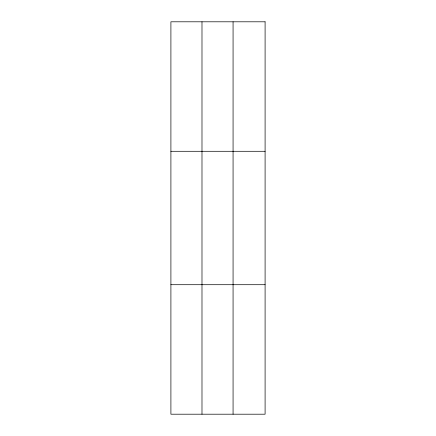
<?xml version="1.0" encoding="UTF-8"?>
<svg xmlns="http://www.w3.org/2000/svg" width="436" height="436" viewBox="0 0 436 436"><rect width="100%" height="100%" fill="white"/><g stroke="black" fill="none" stroke-linecap="round" stroke-linejoin="round"><path stroke-width="0.65" d="M201.988 21.8L201.988 414.2M233.069 21.8L233.069 414.2M170.907 151.292L265.093 151.292M170.907 284.708L265.093 284.708M265.093 21.8L265.093 414.2L170.907 414.2L170.907 21.8L265.093 21.8"/></g></svg>
